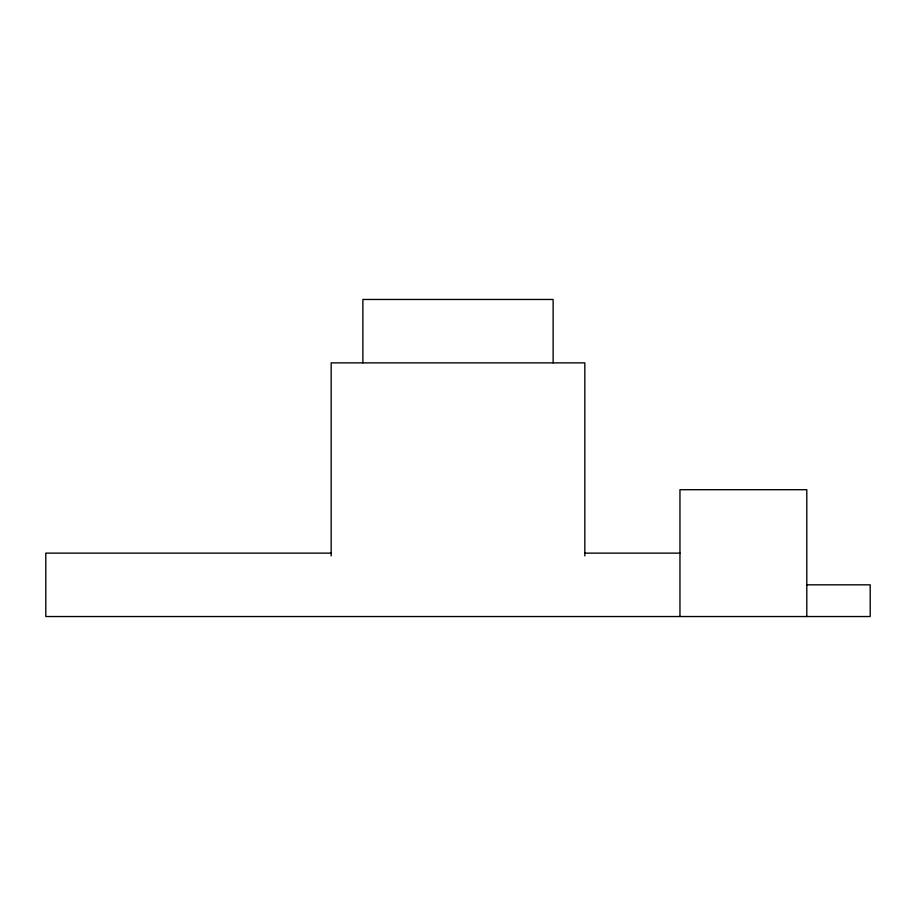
<?xml version="1.0" encoding="UTF-8"?>
<svg xmlns="http://www.w3.org/2000/svg" width="916" height="916" viewBox="0 0 916 916"><rect width="100%" height="100%" fill="white"/><g stroke="black" fill="none" stroke-linecap="round" stroke-linejoin="round"><path stroke-width="1.37" d="M331.168 553.127L45.8 553.127L45.8 616.537L870.2 616.537L870.2 584.832L806.79 584.832M584.832 553.127L679.958 553.127M806.79 616.537L806.79 489.705L679.958 489.705L679.958 616.537M584.832 555.943L584.832 362.873L331.168 362.873L331.168 555.943M553.127 362.873L553.127 299.463L362.873 299.463L362.873 362.873"/></g></svg>
